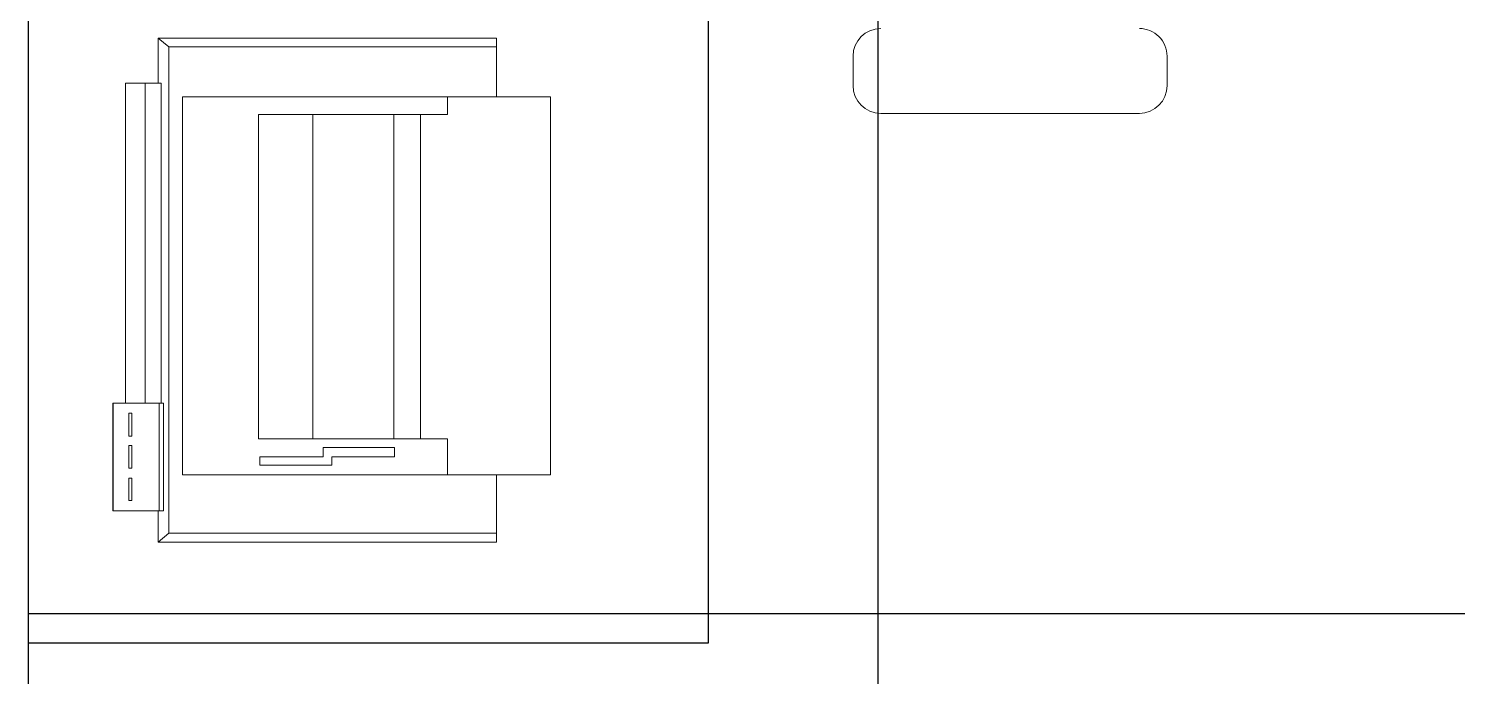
# Model space of a CAD drawing. Extents: x -12260 to 57327, y -29287 to 19916.
# Drawn here: x 29316 to 30325, y 2596 to 3054 of the extents above; entities that cross this region are included whole.
import ezdxf

# ---------------------------------------------------------------- set-up
doc = ezdxf.new("R2010")
doc.units = 0
doc.header["$LTSCALE"] = 0.25
doc.linetypes.add('DASHDOT', pattern=[25.4, 12.7, -6.35, 0, -6.35])
doc.layers.add('01-First Floor-FUR$0$FALSE CEILING', color=251, linetype='Continuous')
for name, color, linetype, lineweight in [('01-First Floor-FUR$0$LOADING', 253, 'Continuous', 5), ('01-First Floor-FUR$0$Walls', 251, 'Continuous', 5), ('E-LITE-CLNG-CNDT', 6, 'DASHDOT', 35)]:
    doc.layers.add(name, color=color, linetype=linetype, lineweight=lineweight)

# ---------------------------------------------------------------- blocks, each defined once
blk = doc.blocks.new('01-First Floor-FUR$0$ITPPLT2C-P')
at = {"color": 0}
for p, q in [((0.0229, 0.0318), (0.2618, 0.0318)), ((0.0304, 0.0256), (0.0229, 0.0318)), ((0.0229, 0), (0.0229, 0.0318)), ((0.2618, -0.0096), (0.2618, 0.0318)), ((0.0304, -0.3182), (0.0304, 0.0256)), ((0.0304, 0.0256), (0.2618, 0.0256)), ((0, 0), (0, -0.2262)), ((0.0252, 0), (0, 0)), ((0.0139, 0), (0.0139, -0.2262)), ((0.0252, 0), (0.0139, 0)), ((0.0252, -0.2262), (0.0252, 0)), ((0.0401, -0.2769), (0.0401, -0.0096)), ((0.3, -0.0096), (0.0401, -0.0096)), ((0.2274, -0.0222), (0.2274, -0.0096)), ((0.3, -0.2769), (0.3, -0.0096)), ((0.0939, -0.2515), (0.0939, -0.0222)), ((0.0939, -0.0222), (0.2274, -0.0222)), ((0.1321, -0.2515), (0.1321, -0.0222)), ((0.1894, -0.2515), (0.1894, -0.0222)), ((0.2082, -0.2515), (0.2082, -0.0222)), ((-0.0091, -0.2262), (0.0267, -0.2262)), ((-0.0091, -0.3023), (-0.0091, -0.2262)), ((-0.0087, -0.2262), (0.0236, -0.2262)), ((-0.0087, -0.3023), (-0.0087, -0.2262)), ((0, -0.2262), (0.0252, -0.2262)), ((0.0139, -0.2262), (0.0252, -0.2262)), ((0.0236, -0.2262), (0.0236, -0.3023)), ((0.0267, -0.2262), (0.0267, -0.3023)), ((0.0023, -0.2495), (0.0023, -0.2334)), ((0.0023, -0.2334), (0.0045, -0.2334)), ((0.0045, -0.2334), (0.0045, -0.2495)), ((0.0045, -0.2495), (0.0023, -0.2495)), ((0.2274, -0.2515), (0.0939, -0.2515)), ((0.2274, -0.2769), (0.2274, -0.2515)), ((0.0023, -0.2721), (0.0023, -0.2562)), ((0.0023, -0.2562), (0.0045, -0.2562)), ((0.0045, -0.2562), (0.0045, -0.2721)), ((0.1395, -0.2575), (0.19, -0.2575)), ((0.1395, -0.2641), (0.1395, -0.2575)), ((0.19, -0.2575), (0.19, -0.2641)), ((0.0045, -0.2721), (0.0023, -0.2721)), ((0.0947, -0.2701), (0.0947, -0.2641)), ((0.0947, -0.2641), (0.1395, -0.2641)), ((0.1457, -0.2701), (0.0947, -0.2701)), ((0.19, -0.2641), (0.1457, -0.2641)), ((0.1457, -0.2641), (0.1457, -0.2701)), ((0.0023, -0.295), (0.0023, -0.2793)), ((0.0023, -0.2793), (0.0045, -0.2793)), ((0.0045, -0.2793), (0.0045, -0.295)), ((0.3, -0.2769), (0.0401, -0.2769)), ((0.2618, -0.2769), (0.2618, -0.3246)), ((0.0267, -0.3023), (-0.0091, -0.3023)), ((0.0236, -0.3023), (-0.0087, -0.3023)), ((0.0045, -0.295), (0.0023, -0.295)), ((0.0229, -0.3246), (0.0229, -0.3023)), ((0.0304, -0.3182), (0.0229, -0.3246)), ((0.0304, -0.3182), (0.2618, -0.3182)), ((0.0229, -0.3246), (0.2618, -0.3246))]:
    blk.add_line(p, q, dxfattribs=at)
blk = doc.blocks.new('01-First Floor-FUR$0$GF21018-P')
at = {"color": 0}
for p, q in [((0.2596, 0.3422), (0.2804, 0.3422)), ((0.3, 0.3226), (0.3, 0.14)), ((0.2596, 0.1204), (0.2804, 0.1204))]:
    blk.add_line(p, q, dxfattribs=at)
for centre, start, end in [((0.2596, 0.3226), 90, 180), ((0.2804, 0.3226), 0, 90), ((0.2596, 0.14), 180, 270), ((0.2804, 0.14), 270, 0)]:
    blk.add_arc(centre, 0.0196, start, end, dxfattribs=at)
blk = doc.blocks.new('01-First Floor-FUR')
at = {"layer": '01-First Floor-FUR$0$FALSE CEILING', "linetype": 'Continuous'}
for p, q in [((29915.6, 1440), (29915.6, 5000)), ((29315.6, 2640), (32976, 2640))]:
    blk.add_line(p, q, dxfattribs=at)
at = {"layer": '01-First Floor-FUR$0$FALSE CEILING'}
for p, q in [((29795.6, 4520, -0.1), (29795.6, 2619.1, -0.1)), ((29795.6, 2619.1, -0.1), (29315.6, 2619.1, -0.1))]:
    blk.add_line(p, q, dxfattribs=at)
blk.add_lwpolyline([(29315.6, 5000), (32976, 5000), (32976, 1440), (29315.6, 1440)], close=True, dxfattribs=at)
at = {"layer": '01-First Floor-FUR$0$LOADING'}
for p, q in [((29795.6, 4520, -0.1), (29795.6, 2619.1, -0.1)), ((29795.6, 2619.1, -0.1), (29315.6, 2619.1, -0.1))]:
    blk.add_line(p, q, dxfattribs=at)
at = {"layer": '01-First Floor-FUR$0$Walls'}
blk.add_line((29315.6, 2540), (29315.6, 5000), dxfattribs=at)
at = {"layer": '01-First Floor-FUR$0$LOADING', "extrusion": (7.77426e-06, 2.24021e-05, 1), "xscale": -1000, "yscale": 1000.000000000001, "zscale": 1000, "rotation": 90.00141075505213}
blk.add_blockref('01-First Floor-FUR$0$GF21018-P', (30240, 3293.6, 0.2), dxfattribs=at)
at = {"layer": '01-First Floor-FUR$0$LOADING', "extrusion": (-7.77425e-06, 2.55393e-17, -1), "xscale": -1000, "yscale": 999.9999999999978, "zscale": 1000}
blk.add_blockref('01-First Floor-FUR$0$ITPPLT2C-P', (-29384.1, 3015, -0.1), dxfattribs=at)

msp = doc.modelspace()

# ---------------------------------------------------------------- block references
at = {"layer": 'E-LITE-CLNG-CNDT'}
msp.add_blockref('01-First Floor-FUR', (0, 0), dxfattribs=at)

doc.saveas('drawing.dxf')
